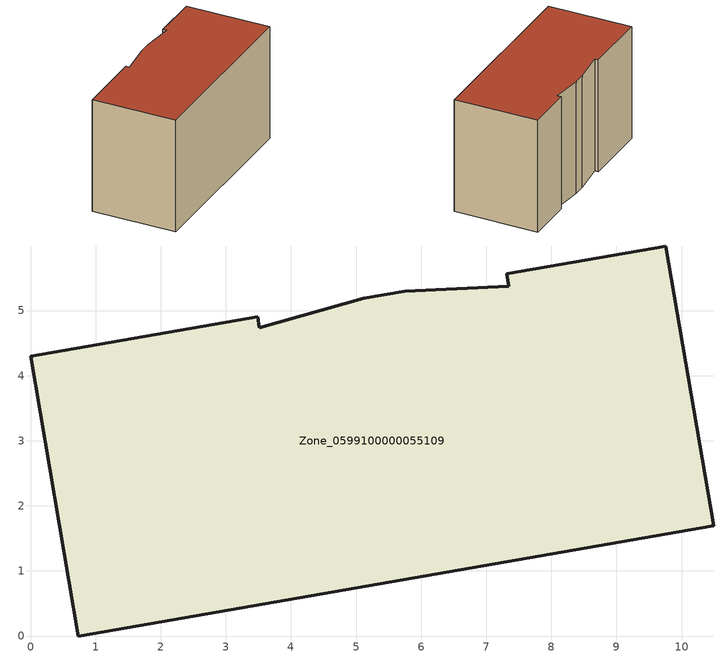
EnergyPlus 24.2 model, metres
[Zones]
Zone_0599100000055109
 floor ground (C_G): 7.35,5.37 7.31,5.57 9.76,5.99 10.5,1.69 0.73,0 0,4.3 3.49,4.9 3.52,4.73 5.12,5.19 5.75,5.29 z0
 wall outside (C_F): 10.5,1.69 9.76,5.99 7.31,5.57 7.35,5.37 5.75,5.29 5.12,5.19 3.52,4.73 3.49,4.9 0,4.3 0.73,0 10.5,1.69 z0:6.03
 roof outside (C_R): 7.35,5.37 5.75,5.29 5.12,5.19 3.52,4.73 3.49,4.9 0,4.3 0.73,0 10.5,1.69 9.76,5.99 7.31,5.57 z6.03
[BUILDING]
Pand.0599100000055109: North Axis=0; Terrain=City; Loads Convergence Tolerance Value=0.04; Temperature Convergence Tolerance Value=0.4; Solar Distribution=FullExterior; Maximum Number of Warmup Days=25; Minimum Number of Warmup Days=1
[Site:Location]
Rotterdam.The.Hague.AP_ZH_NLD Design_Conditions: Latitude=51.96; Longitude=4.45; Time Zone=1; Elevation=-4.5
[SITE:GROUNDTEMPERATURE:BUILDINGSURFACE]
18, 18, 18, 18, 18, 18, 18, 18, 18, 18, 18, 18
[MATERIAL] Thermal Absorptance=0.9; Solar Absorptance=0.7; Visible Absorptance=0.7
Name | Roughness | Thickness | Conductivity | Density | Specific Heat
G.TC.1946 | MediumSmooth | 0.15 | 1 | 540 | 1210
F.TC.1946 | Rough | 0.3 | 0.857143 | 1920 | 840
R.TC.1946 | MediumRough | 0.2 | 0.909091 | 1500 | 1000
[CONSTRUCTION]
C_G: G.TC.1946
C_F: F.TC.1946
C_R: R.TC.1946
[ZONE]
Zone_0599100000055109: Type=1; Multiplier=1; Ceiling Height=Autocalculate; Volume=Autocalculate; Floor Area=autocalculate; Part of Total Floor Area=Yes
[ZONEINFILTRATION:DESIGNFLOWRATE]
Infil_Zone_0599100000055109: Zone or ZoneList or Space or SpaceList=Zone_0599100000055109; Schedule=AlwaysOn; Design Flow Rate Calculation Method=Flow/Area; Flow Rate per Floor Area=0.003; Constant Term Coefficient=1; Temperature Term Coefficient=0; Velocity Term Coefficient=0; Velocity Squared Term Coefficient=0
[HVACTEMPLATE:ZONE:IDEALLOADSAIRSYSTEM]
Zone_0599100000055109: Maximum Heating Supply Air Temperature=50; Minimum Cooling Supply Air Temperature=13; Maximum Heating Supply Air Humidity Ratio=0.0156; Minimum Cooling Supply Air Humidity Ratio=0.0077; Heating Limit=NoLimit; Cooling Limit=NoLimit; Dehumidification Control Type=ConstantSensibleHeatRatio; Cooling Sensible Heat Ratio=0.7; Dehumidification Setpoint=60; Humidification Control Type=None; Humidification Setpoint=30; Outdoor Air Method=None; Outdoor Air Flow Rate per Person=0.00944; Outdoor Air Flow Rate per Zone Floor Area=0; Outdoor Air Flow Rate per Zone=0; Demand Controlled Ventilation Type=None; Outdoor Air Economizer Type=NoEconomizer; Heat Recovery Type=None; Sensible Heat Recovery Effectiveness=0.7; Latent Heat Recovery Effectiveness=0.65
[ZONECONTROL:THERMOSTAT]
ThermostatControl_Zone_0599100000055109: Zone or ZoneList=Zone_0599100000055109; Control Type Schedule=DualSetpointControlType; Control 1=Thermostat_Zone_0599100000055109; Temperature Difference Between Cutout And Setpoint=0
[THERMOSTATSETPOINT:DUALSETPOINT]
Thermostat_Zone_0599100000055109: Heating Setpoint Temperature Schedule=HeatingSetpoint_Zone_0599100000055109; Cooling Setpoint Temperature Schedule=CoolingSetpoint_Zone_0599100000055109
[SCHEDULE:COMPACT]
HeatingSetpoint_Zone_0599100000055109: Through: 12/31, For: AllDays, Until: 24:00, 21
CoolingSetpoint_Zone_0599100000055109: Through: 12/31, For: AllDays, Until: 24:00, 24
DualSetpointControlType: Through: 12/31, For: AllDays, Until: 24:00, 4
AlwaysOn: Through: 12/31, For: AllDays, Until: 24:00, 1
